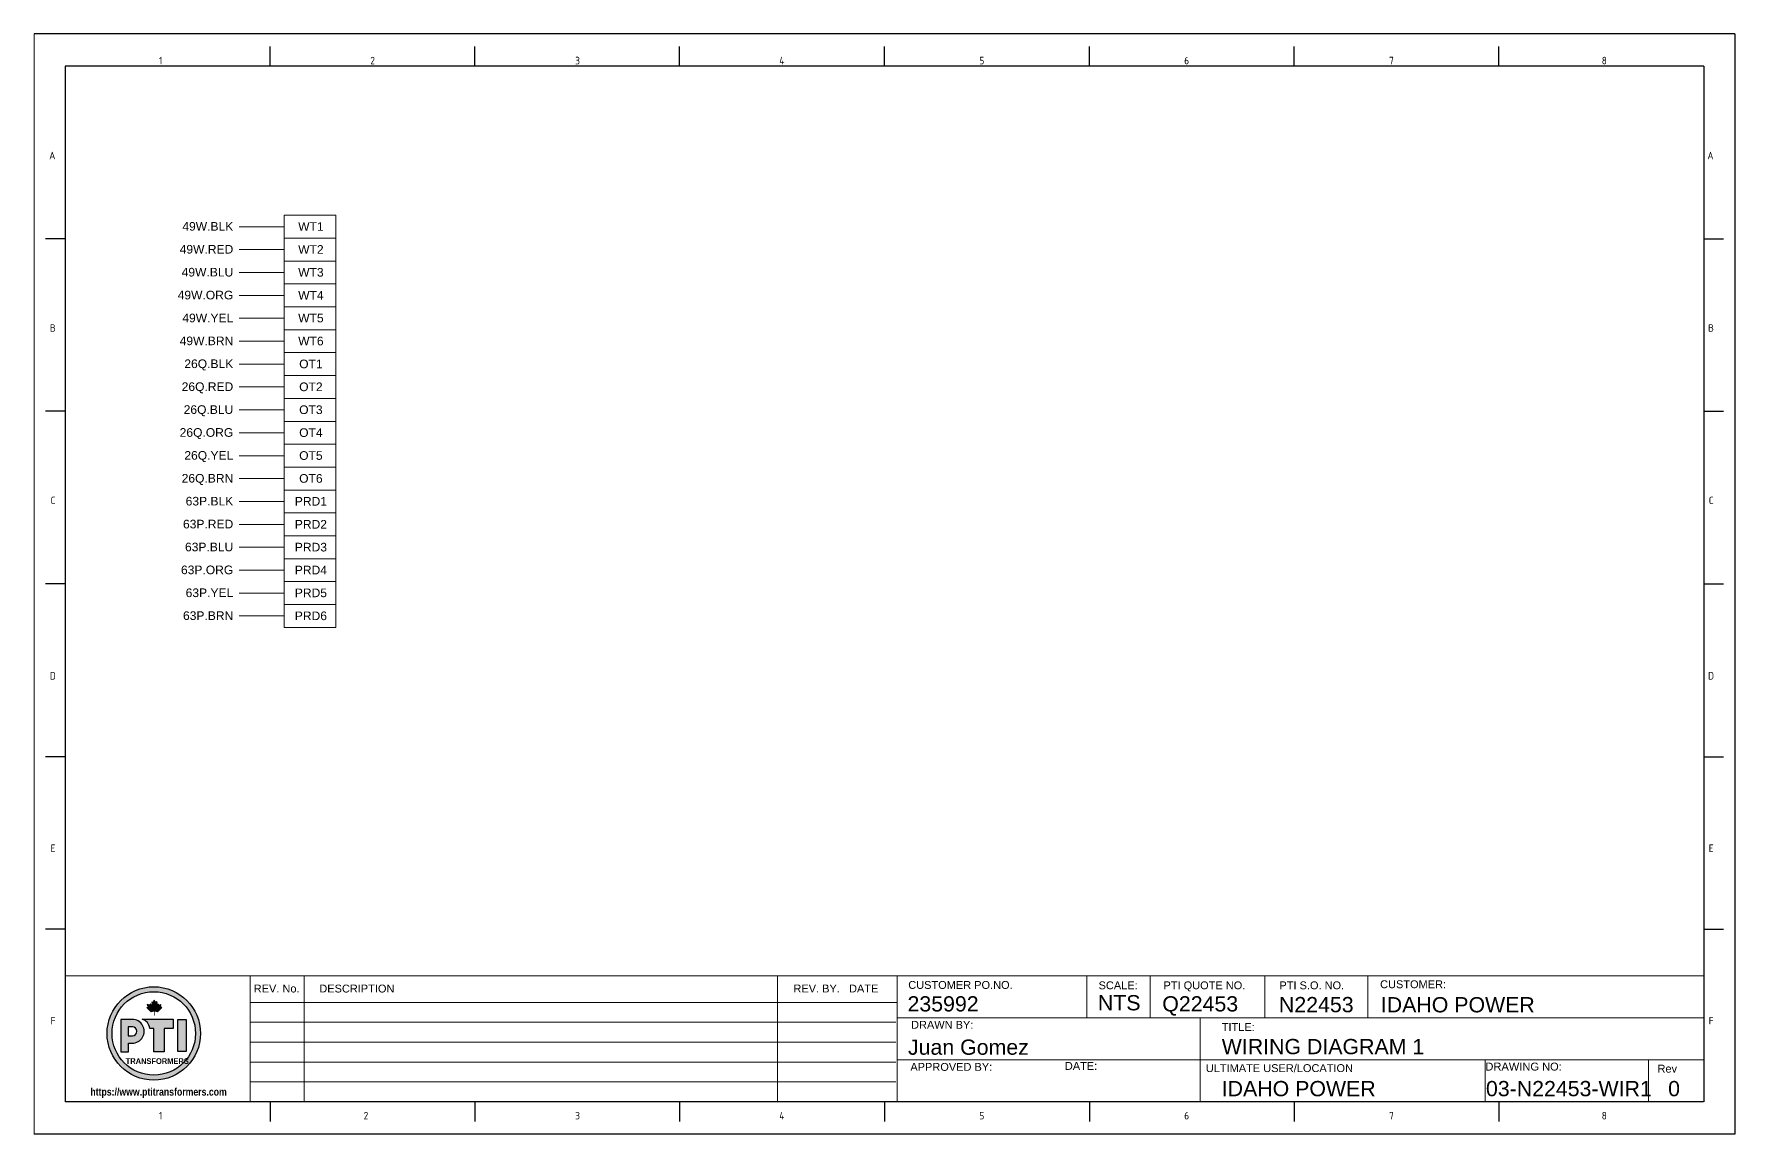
# Model space of a CAD drawing. Header units: inches. Extents: x 0 to 262, y 0 to 53.
# Drawn here: x 180 to 261.6, y 0 to 52.8 of the extents above; entities that cross this region are included whole.
import ezdxf
from ezdxf.enums import TextEntityAlignment as Align

# ---------------------------------------------------------------- set-up
doc = ezdxf.new("R2010")
doc.units = ezdxf.units.IN
doc.styles.add('ISOCP', font='isocp.shx')
doc.styles.add('MtXpl_Arial_Narrow', font='ARIALNB.TTF')
doc.styles.add('VLMTXT3', font='arial.ttf')

# ---------------------------------------------------------------- blocks, each defined once
blk = doc.blocks.new('MY_TEMPLATE_SMALL')
at = {"linetype": 'Continuous'}
h = blk.add_hatch(color=256, dxfattribs=at)
h.dxf.hatch_style = 1
edge = h.paths.add_edge_path(flags=17)
edge.add_arc((5.747, 4.826), 2.001, 0, 360)
edge = h.paths.add_edge_path()
edge.add_arc((5.747, 4.826), 2.242, 0, 360)
h = blk.add_hatch(color=256)
edge = h.paths.add_edge_path()
edge.add_spline(control_points=[(5.412, 6.066), (5.432, 6.073), (5.498, 6.095), (5.461, 6.167), (5.435, 6.217)], knot_values=[0, 0, 0, 0, 0.020967, 0.06804, 0.06804, 0.06804, 0.06804], degree=3, periodic=0)
edge.add_spline(control_points=[(5.435, 6.217), (5.485, 6.191), (5.556, 6.153), (5.579, 6.219), (5.586, 6.24)], knot_values=[0, 0, 0, 0, 0.047073, 0.06804, 0.06804, 0.06804, 0.06804], degree=3, periodic=0)
edge.add_line((5.586, 6.24), (5.692, 6.133))
edge.add_line((5.692, 6.133), (5.648, 6.34))
edge.add_spline(control_points=[(5.648, 6.34), (5.667, 6.33), (5.73, 6.299), (5.754, 6.377), (5.771, 6.43)], knot_values=[0, 0, 0, 0, 0.020967, 0.06804, 0.06804, 0.06804, 0.06804], degree=3, periodic=0)
edge.add_spline(control_points=[(5.771, 6.43), (5.788, 6.377), (5.812, 6.299), (5.875, 6.33), (5.894, 6.34)], knot_values=[0, 0, 0, 0, 0.047073, 0.06804, 0.06804, 0.06804, 0.06804], degree=3, periodic=0)
edge.add_line((5.894, 6.34), (5.849, 6.133))
edge.add_line((5.849, 6.133), (5.956, 6.24))
edge.add_spline(control_points=[(5.956, 6.24), (5.963, 6.219), (5.985, 6.153), (6.057, 6.191), (6.107, 6.217)], knot_values=[0, 0, 0, 0, 0.020967, 0.06804, 0.06804, 0.06804, 0.06804], degree=3, periodic=0)
edge.add_spline(control_points=[(6.107, 6.217), (6.081, 6.167), (6.043, 6.095), (6.109, 6.073), (6.13, 6.066)], knot_values=[0, 0, 0, 0, 0.047073, 0.06804, 0.06804, 0.06804, 0.06804], degree=3, periodic=0)
edge.add_line((6.13, 6.066), (5.945, 5.881))
edge.add_line((5.945, 5.881), (5.945, 5.842))
edge.add_line((5.945, 5.842), (5.785, 5.878))
edge.add_line((5.785, 5.878), (5.785, 5.672))
edge.add_line((5.785, 5.672), (5.757, 5.672))
edge.add_line((5.757, 5.672), (5.757, 5.878))
edge.add_line((5.757, 5.878), (5.597, 5.842))
edge.add_line((5.597, 5.842), (5.597, 5.881))
edge.add_line((5.597, 5.881), (5.412, 6.066))
h = blk.add_hatch(color=256, dxfattribs=at)
h.dxf.hatch_style = 1
h.paths.add_polyline_path([(4.714, 5.501), (4.166, 5.501), (4.166, 3.946), (4.526, 3.946), (4.526, 4.358), (4.714, 4.358, 1.000039)])
h.paths.add_polyline_path([(4.522, 4.717), (4.522, 5.142), (4.707, 5.142, -1.007075), (4.718, 4.717)], flags=16)
h = blk.add_hatch(color=256, dxfattribs=at)
h.dxf.hatch_style = 1
h.paths.add_polyline_path([(6.668, 5.505), (5.182, 5.505, -0.333241), (5.548, 5.066), (5.746, 5.066), (5.746, 3.951), (6.243, 3.951), (6.243, 5.066), (6.668, 5.066)])
h = blk.add_hatch(color=256, dxfattribs=at)
h.dxf.hatch_style = 1
h.paths.add_polyline_path([(6.893, 3.952), (6.901, 5.499), (7.299, 5.499), (7.299, 3.952)])
for p, q in [((81.6, 52.8), (0, 52.8)), ((81.6, 52.8), (81.6, 0)), ((11.325, 51.25), (11.325, 52.195)), ((21.148, 51.25), (21.148, 52.195)), ((30.971, 51.25), (30.971, 52.195)), ((40.794, 51.25), (40.794, 52.195)), ((50.629, 51.25), (50.629, 52.195)), ((60.452, 51.25), (60.452, 52.195)), ((70.275, 51.25), (70.275, 52.195)), ((1.502, 51.25), (1.502, 1.55)), ((80.098, 51.25), (1.502, 51.25)), ((80.098, 51.25), (80.098, 1.55)), ((1.502, 42.973), (0.557, 42.973)), ((80.098, 42.973), (81.043, 42.973)), ((1.502, 34.696), (0.557, 34.696)), ((80.098, 34.696), (81.043, 34.696)), ((1.502, 26.4), (0.557, 26.4)), ((80.098, 26.4), (81.043, 26.4)), ((1.502, 18.104), (0.557, 18.104)), ((80.098, 18.104), (81.043, 18.104)), ((1.502, 9.827), (0.557, 9.827)), ((80.098, 9.827), (81.043, 9.827)), ((5.597, 5.881), (5.412, 6.066)), ((5.692, 6.133), (5.586, 6.24)), ((5.648, 6.34), (5.692, 6.133)), ((5.894, 6.34), (5.849, 6.133)), ((5.849, 6.133), (5.956, 6.24)), ((5.945, 5.881), (6.13, 6.066)), ((80.088, 1.55), (1.502, 1.55)), ((11.325, 1.55), (11.325, 0.605)), ((21.148, 1.55), (21.148, 0.605)), ((30.971, 1.55), (30.971, 0.605)), ((40.794, 1.55), (40.794, 0.605)), ((50.629, 1.55), (50.629, 0.605)), ((60.452, 1.55), (60.452, 0.605)), ((70.275, 1.55), (70.275, 0.605)), ((81.6, 0), (0, 0))]:
    blk.add_line(p, q)
at = {"lineweight": 9}
for p, q in [((0, 52.8), (0, 0)), ((10.37, 7.589), (10.37, 1.55)), ((12.953, 7.589), (12.953, 1.55)), ((35.663, 7.588), (35.663, 1.55)), ((41.404, 7.589), (41.404, 1.55)), ((50.499, 7.589), (50.499, 5.576)), ((53.549, 7.589), (53.549, 5.576)), ((59.047, 7.589), (59.047, 5.576)), ((63.981, 7.589), (63.981, 5.576)), ((41.404, 6.313), (10.37, 6.313)), ((41.348, 5.361), (10.37, 5.361)), ((80.088, 5.576), (41.404, 5.576)), ((55.937, 5.576), (55.937, 1.55)), ((41.348, 4.408), (10.37, 4.408)), ((41.348, 3.455), (10.37, 3.455)), ((80.088, 3.563), (41.404, 3.561)), ((69.618, 3.562), (69.618, 1.55)), ((71.024, 3.562), (71.024, 3.562)), ((71.024, 3.562), (71.024, 3.562)), ((77.444, 3.562), (77.444, 1.55)), ((41.348, 2.502), (10.37, 2.502))]:
    blk.add_line(p, q, dxfattribs=at)
at = {"lineweight": 20}
blk.add_line((1.502, 7.589), (80.088, 7.589), dxfattribs=at)
at = {"linetype": 'Continuous'}
for p, q in [((4.714, 5.501), (4.166, 5.501)), ((4.166, 5.501), (4.166, 3.946)), ((4.721, 5.142), (4.522, 5.142)), ((4.522, 5.142), (4.522, 4.717)), ((5.182, 5.505), (6.668, 5.505)), ((5.746, 5.066), (5.548, 5.066)), ((5.746, 3.951), (5.746, 5.066)), ((6.668, 5.066), (6.243, 5.066)), ((6.243, 5.066), (6.243, 3.951)), ((6.668, 5.505), (6.668, 5.066)), ((6.893, 3.952), (6.901, 5.499)), ((6.901, 5.499), (7.299, 5.499)), ((7.299, 5.499), (7.299, 3.952)), ((4.522, 4.717), (4.718, 4.717)), ((4.526, 3.946), (4.526, 4.358)), ((4.526, 4.358), (4.714, 4.358)), ((4.166, 3.946), (4.526, 3.946)), ((6.243, 3.951), (5.746, 3.951)), ((7.299, 3.952), (6.893, 3.952))]:
    blk.add_line(p, q, dxfattribs=at)
for radius in [2.242, 2.001]:
    blk.add_circle((5.747, 4.826), radius, dxfattribs=at)
for centre, radius, start, end in [((4.714, 4.93), 0.572, 269.59055, 90), ((4.714, 4.93), 0.212, 271.10225, 88.0899), ((5.072, 5.041), 0.477, 3.01006, 76.73071)]:
    blk.add_arc(centre, radius, start, end, dxfattribs=at)
for points in [[(5.412, 6.066), (5.463, 6.091), (5.435, 6.217)], [(5.586, 6.24), (5.56, 6.188), (5.435, 6.217)], [(5.648, 6.34), (5.702, 6.321), (5.771, 6.43)], [(5.894, 6.34), (5.84, 6.321), (5.771, 6.43)], [(5.956, 6.24), (5.981, 6.188), (6.107, 6.217)], [(6.13, 6.066), (6.079, 6.091), (6.107, 6.217)]]:
    blk.add_spline(points, degree=3)
at = {"style": 'ISOCP', "width": 1.0125}
for s, p in [('1 ', (5.997, 51.345)), ('2 ', (16.133, 51.345)), ('3 ', (25.959, 51.345)), ('4 ', (35.753, 51.345)), ('5 ', (45.351, 51.345)), ('6 ', (55.177, 51.345)), ('7 ', (65.004, 51.345)), ('8 ', (75.207, 51.345)), ('A ', (0.729, 46.786)), ('A ', (80.276, 46.786)), ('B ', (0.762, 38.509)), ('B ', (80.308, 38.509)), ('C ', (0.796, 30.232)), ('C ', (80.342, 30.232)), ('D ', (0.762, 21.813)), ('D ', (80.308, 21.813)), ('E ', (0.796, 13.536)), ('E ', (80.342, 13.536)), ('F ', (0.796, 5.258)), ('F ', (80.342, 5.258)), ('1 ', (5.997, 0.699)), ('2 ', (15.811, 0.7)), ('3 ', (25.959, 0.699)), ('4 ', (35.753, 0.699)), ('5 ', (45.351, 0.699)), ('6 ', (55.177, 0.699)), ('7 ', (65.004, 0.699)), ('8 ', (75.207, 0.699))]:
    blk.add_text(s, height=0.3605, dxfattribs=at).set_placement(p)
at = {"lineweight": 9}
for s, height, style, p in [('CUSTOMER PO.NO.', 0.37743, 'VLMTXT3', (41.94, 6.966)), ('CUSTOMER:', 0.3774, 'VLMTXT3', (64.576, 6.999)), ('REV. No.        ', 0.37743, 'VLMTXT3', (10.54, 6.793)), ('DESCRIPTION', 0.37743, 'VLMTXT3', (13.686, 6.793)), ('REV. BY.   DATE', 0.37743, 'VLMTXT3', (36.432, 6.793)), ('SCALE:', 0.3774, 'VLMTXT3', (51.07, 6.947)), ('PTI QUOTE NO.', 0.37743, 'VLMTXT3', (54.184, 6.947)), ('PTI S.O. NO.', 0.37743, 'VLMTXT3', (59.746, 6.947)), ('DRAWN BY:', 0.3774, 'VLMTXT3', (42.075, 5.053)), ('TITLE:', 0.3774, 'VLMTXT3', (56.979, 4.944)), ('TRANSFORMERS', 0.27345, 'MtXpl_Arial_Narrow', (4.399, 3.363)), ('APPROVED BY:                                            ', 0.37743, 'VLMTXT3', (42.041, 3.032)), ('DATE:', 0.3774, 'VLMTXT3', (49.452, 3.079)), ('ULTIMATE USER/LOCATION', 0.37743, 'VLMTXT3', (56.215, 2.973)), ('DRAWING NO:', 0.38071, 'VLMTXT3', (69.628, 3.046)), ('Rev', 0.3774, 'VLMTXT3', (77.884, 2.948)), ('https://www.ptitransformers.com', 0.36459, 'MtXpl_Arial_Narrow', (2.703, 1.843))]:
    blk.add_text(s, height=height, dxfattribs=dict(at, style=style)).set_placement(p)
at = {"linetype": 'Continuous', "lineweight": 9, "style": 'VLMTXT3'}
blk.add_text('NTS', height=0.732, dxfattribs=at).set_placement((51.038, 5.935))
at = {"linetype": 'Continuous', "lineweight": 9, "style": 'VLMTXT3', "flags": 1}
blk.add_attdef('ID', (69.654, 9.305), '', height=0.732, dxfattribs=at)
at = {"linetype": 'Continuous', "lineweight": 9, "style": 'VLMTXT3'}
for tag, p in [('PO_NUMBER', (41.904, 5.881)), ('Q_NO', (54.127, 5.881)), ('SO_NO', (59.723, 5.844)), ('CUSTOMER', (64.611, 5.839)), ('DESIGNER_NAME', (41.927, 3.803)), ('TITLE', (56.978, 3.831)), ('ULTIMATE_LOC', (56.978, 1.813)), ('DRAWING_NO', (69.654, 1.813)), ('R', (78.393, 1.813))]:
    blk.add_attdef(tag, p, '', height=0.732, dxfattribs=at)
blk = doc.blocks.new('TB_1CONN')
at = {"lineweight": 9}
for p, q in [((2.481, 1.099), (0, 1.099)), ((0, 1.099), (0, 0)), ((2.481, 0), (2.481, 1.099)), ((0, 0), (2.481, 0)), ((2.481, 0), (0, 0))]:
    blk.add_line(p, q, dxfattribs=at)
at = {"linetype": 'Continuous', "lineweight": 9}
blk.add_line((0, 0.55), (-2.165, 0.55), dxfattribs=at)
at = {"lineweight": 9, "style": 'VLMTXT3'}
blk.add_attdef('L1', text='', height=0.414, dxfattribs=at).set_placement((-2.442, 0.359), align=Align.RIGHT)
blk.add_attdef('ID', text='', height=0.414, dxfattribs=at).set_placement((1.283, 0.559), align=Align.MIDDLE)

msp = doc.modelspace()

# ---------------------------------------------------------------- block references
for name, p, values in [('MY_TEMPLATE_SMALL', (180, 0), {'DESIGNER_NAME': 'Juan Gomez', 'PO_NUMBER': '235992', 'Q_NO': 'Q22453', 'ULTIMATE_LOC': 'IDAHO POWER', 'TITLE': 'WIRING DIAGRAM 1', 'SO_NO': 'N22453', 'CUSTOMER': 'IDAHO POWER', 'DRAWING_NO': '03-N22453-WIR1', 'R': '0'}), ('TB_1CONN', (192, 43), {'L1': '49W.BLK', 'ID': 'WT1'}), ('TB_1CONN', (192, 41.901), {'L1': '49W.RED', 'ID': 'WT2'}), ('TB_1CONN', (192, 40.802), {'L1': '49W.BLU', 'ID': 'WT3'}), ('TB_1CONN', (192, 39.702), {'L1': '49W.ORG', 'ID': 'WT4'}), ('TB_1CONN', (192, 38.603), {'L1': '49W.YEL', 'ID': 'WT5'}), ('TB_1CONN', (192, 37.504), {'L1': '49W.BRN', 'ID': 'WT6'}), ('TB_1CONN', (192, 36.405), {'L1': '26Q.BLK', 'ID': 'OT1'}), ('TB_1CONN', (192, 35.306), {'L1': '26Q.RED', 'ID': 'OT2'}), ('TB_1CONN', (192, 34.206), {'L1': '26Q.BLU', 'ID': 'OT3'}), ('TB_1CONN', (192, 32.008), {'L1': '26Q.YEL', 'ID': 'OT5'}), ('TB_1CONN', (192, 30.909), {'L1': '26Q.BRN', 'ID': 'OT6'}), ('TB_1CONN', (192, 29.81), {'L1': '63P.BLK', 'ID': 'PRD1'}), ('TB_1CONN', (192, 28.71), {'L1': '63P.RED', 'ID': 'PRD2'}), ('TB_1CONN', (192, 27.611), {'L1': '63P.BLU', 'ID': 'PRD3'}), ('TB_1CONN', (192, 26.512), {'L1': '63P.ORG', 'ID': 'PRD4'}), ('TB_1CONN', (192, 25.413), {'L1': '63P.YEL', 'ID': 'PRD5'}), ('TB_1CONN', (192, 24.314), {'L1': '63P.BRN', 'ID': 'PRD6'})]:
    msp.add_blockref(name, p).add_auto_attribs(values)
at = {"color": 1}
msp.add_blockref('TB_1CONN', (192, 33.107), dxfattribs=at).add_auto_attribs({'L1': '26Q.ORG', 'ID': 'OT4'})

doc.saveas('drawing.dxf')
